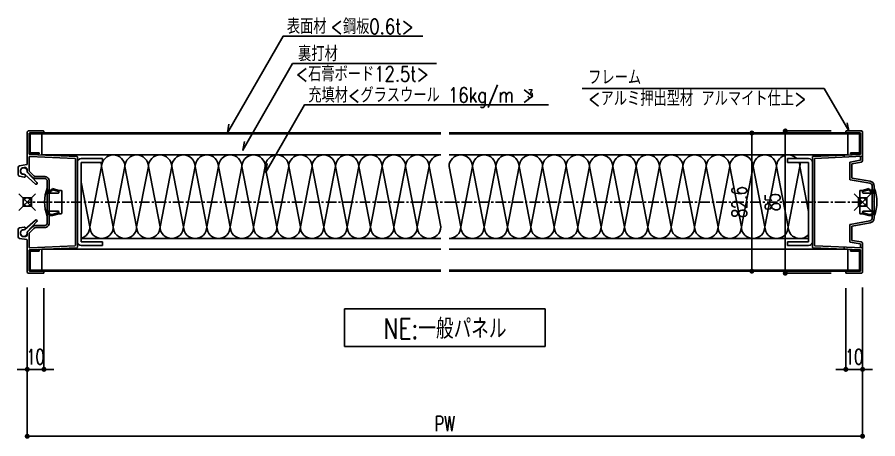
# Model space of a CAD drawing. Extents: x -275225 to 47266, y -41063 to 95295.
# Drawn here: x -228661 to -228146, y -16475 to -16223 of the extents above; entities that cross this region are included whole.
import ezdxf
from ezdxf.enums import TextEntityAlignment as Align

# ---------------------------------------------------------------- set-up
doc = ezdxf.new("R2010")
doc.units = 0
doc.header["$LTSCALE"] = 0.2
doc.header["$PDMODE"] = 99
doc.header["$PDSIZE"] = 5
doc.linetypes.add('CENTER', pattern=[50.8, 31.75, -6.35, 6.35, -6.35])
for name, color, linetype in [('_P18_製品', 4, 'Continuous'), ('_基準', 1, 'CENTER'), ('_文字', 3, 'Continuous'), ('_製品寸法', 9, 'Continuous'), ('樹脂', 6, 'Continuous')]:
    doc.layers.add(name, color=color, linetype=linetype)
doc.layers.add('_ポイント', color=1, linetype='Continuous', plot=False)
doc.styles.add('OKAMURA', font='SIMPLEX.shx', dxfattribs={"width": 0.7, "bigfont": 'BIGFONT.shx'})
doc.dimstyles.new('OKAMURA-003', dxfattribs={"dimscale": 3, "dimtxt": 3, "dimasz": 1, "dimexe": 0, "dimexo": 3, "dimgap": 1, "dimtad": 1, "dimdec": 3, "dimdsep": 46, "dimtxsty": 'OKAMURA', "dimblk1": 'DOT', "dimblk2": 'DOT', "dimsah": 1, "dimcen": 0, "dimclrd": 9, "dimclre": 9, "dimclrt": 3, "dimadec": 0, "dimazin": 0, "dimtfac": 1, "dimtdec": 3, "dimtix": 1, "dimtmove": 2, "dimatfit": 3, "dimldrblk": 'NONE', "dimfxl": 0, "dimtolj": 1, "dimarcsym": 0})

# ---------------------------------------------------------------- blocks, each defined once
blk = doc.blocks.new('_DOT')
at = {"color": 0, "linetype": 'ByBlock'}
blk.add_line((-0.5, 0), (-1, 0), dxfattribs=at)
at = {"color": 0, "linetype": 'ByBlock', "const_width": 0.5}
blk.add_lwpolyline([(-0.25, 0, 1), (0.25, 0, 1)], format="xyb", close=True, dxfattribs=at)
blk = doc.blocks.new('*D1535')
at = {"layer": '_製品寸法', "color": 9, "lineweight": -2, "transparency": 16777216}
for p, q in [((490, -51.5), (490, -100)), ((500, -51.5), (500, -100)), ((487, -100), (484, -100)), ((500, -100), (490, -100)), ((503, -100), (506, -100))]:
    blk.add_line(p, q, dxfattribs=at)
at = {"layer": 'Defpoints', "color": 0, "transparency": 16777216}
for p in [(490, -42.5), (500, -42.5), (490, -100)]:
    blk.add_point(p, dxfattribs=at)
at = {"layer": '_製品寸法', "color": 9, "lineweight": -2, "transparency": 16777216, "xscale": 3, "yscale": 3, "zscale": 3}
blk.add_blockref('_DOT', (490, -100), dxfattribs=at)
at = {"layer": '_製品寸法', "color": 9, "lineweight": -2, "transparency": 16777216, "xscale": 3, "yscale": 3, "zscale": 3, "rotation": 180}
blk.add_blockref('_DOT', (500, -100), dxfattribs=at)
at = {"layer": '_製品寸法', "color": 3, "transparency": 16777216, "insert": (495, -92.5), "char_height": 9, "attachment_point": 5, "style": 'OKAMURA'}
blk.add_mtext('\\A1;10', dxfattribs=at)
blk = doc.blocks.new('_None')
blk = doc.blocks.new('*D1536')
at = {"layer": '_製品寸法', "color": 9, "lineweight": -2, "transparency": 16777216}
for p, q in [((0, -51), (0, -100)), ((10, -51.5), (10, -100)), ((-3, -100), (-6, -100)), ((10, -100), (0, -100)), ((13, -100), (16, -100))]:
    blk.add_line(p, q, dxfattribs=at)
at = {"layer": 'Defpoints', "color": 0, "transparency": 16777216}
for p in [(0, -42), (10, -42.5), (0, -100)]:
    blk.add_point(p, dxfattribs=at)
at = {"layer": '_製品寸法', "color": 9, "lineweight": -2, "transparency": 16777216, "xscale": 3, "yscale": 3, "zscale": 3}
blk.add_blockref('_DOT', (0, -100), dxfattribs=at)
at = {"layer": '_製品寸法', "color": 9, "lineweight": -2, "transparency": 16777216, "xscale": 3, "yscale": 3, "zscale": 3, "rotation": 180}
blk.add_blockref('_DOT', (10, -100), dxfattribs=at)
at = {"layer": '_製品寸法', "color": 3, "transparency": 16777216, "insert": (5, -92.5), "char_height": 9, "attachment_point": 5, "style": 'OKAMURA'}
blk.add_mtext('\\A1;10', dxfattribs=at)
blk = doc.blocks.new('*D1537')
at = {"layer": '_製品寸法', "color": 9, "lineweight": -2, "transparency": 16777216}
for p, q in [((481.3, 42.5), (453.75, 42.5)), ((453.75, 39.5), (453.75, -39.5)), ((481.3, -42.5), (453.75, -42.5))]:
    blk.add_line(p, q, dxfattribs=at)
at = {"layer": 'Defpoints', "color": 0, "transparency": 16777216}
for p in [(490.3, 42.5), (453.75, -42.5), (490.3, -42.5)]:
    blk.add_point(p, dxfattribs=at)
at = {"layer": '_製品寸法', "color": 9, "lineweight": -2, "transparency": 16777216, "xscale": 3, "yscale": 3, "zscale": 3}
for p, rotation in [((453.75, 42.5), 90), ((453.75, -42.5), 270)]:
    blk.add_blockref('_DOT', p, dxfattribs=dict(at, rotation=rotation))
at = {"layer": '_製品寸法', "color": 3, "transparency": 16777216, "insert": (446.25, 0), "char_height": 9, "attachment_point": 5, "rotation": 90, "style": 'OKAMURA'}
blk.add_mtext('\\A1;85', dxfattribs=at)
blk = doc.blocks.new('*D1538')
at = {"layer": '_製品寸法', "color": 9, "lineweight": -2, "transparency": 16777216}
for p, q in [((489.2, 41.3), (433.75, 41.3)), ((433.75, 38.3), (433.75, -38.3)), ((489.2, -41.3), (433.75, -41.3))]:
    blk.add_line(p, q, dxfattribs=at)
at = {"layer": 'Defpoints', "color": 0, "transparency": 16777216}
for p in [(498.2, 41.3), (433.75, -41.3), (498.2, -41.3)]:
    blk.add_point(p, dxfattribs=at)
at = {"layer": '_製品寸法', "color": 9, "lineweight": -2, "transparency": 16777216, "xscale": 3, "yscale": 3, "zscale": 3}
for p, rotation in [((433.75, 41.3), 90), ((433.75, -41.3), 270)]:
    blk.add_blockref('_DOT', p, dxfattribs=dict(at, rotation=rotation))
at = {"layer": '_製品寸法', "color": 3, "transparency": 16777216, "insert": (426.25, 0), "char_height": 9, "attachment_point": 5, "rotation": 90, "style": 'OKAMURA'}
blk.add_mtext('\\A1;82.6', dxfattribs=at)
blk = doc.blocks.new('SS_BASE_NE_826_TRUOC_N')
at = {"layer": '_P18_製品'}
for p, q in [((-499.5, 42.5), (-500, 42)), ((-500, 42), (-500, 22.75)), ((-490.3, 42.5), (-499.5, 42.5)), ((-490.3, 41.3), (-498.5, 41.3)), ((-252.5, 41.3), (-498.2, 41.3)), ((-490, 42.2), (-490, 41.6)), ((-1.8, 41.3), (-247.5, 41.3)), ((-10, 42.2), (-10, 41.6)), ((-0.5, 42.5), (-9.7, 42.5)), ((-9.7, 41.3), (-1.5, 41.3)), ((0, 42), (-0.5, 42.5)), ((0, 42), (0, 24.84)), ((-498.8, 28.8), (-498.8, 41)), ((-498.8, 40.7), (-498.8, 29.4)), ((-498.2, 40.7), (-498.2, 29.4)), ((-252.5, 40.7), (-498.2, 40.7)), ((-491.3, 40.7), (-491.3, 28.2)), ((-1.8, 40.7), (-247.5, 40.7)), ((-8.7, 40.7), (-8.7, 28.2)), ((-1.8, 40.7), (-1.8, 29.4)), ((-1.2, 41), (-1.2, 28.8)), ((-1.2, 40.7), (-1.2, 29.4)), ((-498.8, 18.58), (-498.8, 27)), ((-498.51, 28.5), (-470.29, 27.26)), ((-498.49, 27.3), (-471.49, 26.11)), ((-492.8, 29.4), (-498.2, 29.4)), ((-492.8, 28.8), (-498.2, 28.8)), ((-492.8, 29.4), (-492.8, 28.8)), ((-252.5, 28.2), (-491.3, 28.2)), ((-471.2, 0), (-471.2, 25.81)), ((-470, 0.3), (-470, 26.96)), ((-455, 26), (-467.7, 26)), ((-455, 26), (-455, 23.7)), ((-8.7, 28.2), (-247.5, 28.2)), ((-32.3, 26), (-45, 26)), ((-45, 26), (-45, 23.7)), ((-30, 0.3), (-30, 26.96)), ((-1.49, 28.5), (-29.71, 27.26)), ((-28.8, 0), (-28.8, 25.81)), ((0, 27.36), (-28.51, 26.11)), ((-11, 28.08), (-11, 26.88)), ((-7.2, 29.4), (-7.2, 28.8)), ((-1.8, 29.4), (-7.2, 29.4)), ((-1.8, 28.8), (-7.2, 28.8)), ((-1.2, 27), (-1.2, 25.26)), ((-505.5, 20.69), (-505.5, 16.39)), ((-500.25, 22.46), (-504.67, 21.68)), ((-502.76, 20.49), (-501.76, 20.67)), ((-470, 23.7), (-470, -23.7)), ((-455, 23.7), (-467.7, 23.7)), ((-467.7, 23.7), (-467.7, -23.7)), ((-32.3, 23.7), (-45, 23.7)), ((-32.3, 23.7), (-32.3, -23.7)), ((-30, 23.7), (-30, -23.7)), ((-7.7, 23.61), (-7.7, 13.63)), ((-1.45, 24.96), (-7.45, 23.9)), ((-6.5, 22.6), (-6.5, 14.63)), ((-6.25, 22.89), (-0.83, 23.85)), ((-504, 18.07), (-504, 19.01)), ((-501.62, 16.39), (-502.76, 16.59)), ((-501.36, 16.46), (-495.13, 10.79)), ((-500, 19.19), (-500, 18.08)), ((-494.28, 11.64), (-499.95, 17.87)), ((-499.91, 17.87), (-496.92, 14.88)), ((-496.07, 15.73), (-498.71, 18.37)), ((-504.67, 15.4), (-501.88, 14.91)), ((-489.5, 15.2), (-494.8, 15.2)), ((-494.8, 14), (-489.5, 14)), ((-488, 12.5), (-488, 0.3)), ((-486.8, 0), (-486.8, 12.5)), ((4.31, 11.26), (-7.45, 13.33)), ((4.52, 12.44), (-6.25, 14.34)), ((5.8, 0), (5.8, 9.48)), ((7, 0.3), (7, 9.48)), ((-488, 0.3), (-487.7, 0)), ((-486.8, 0), (-486.8, -12.5)), ((-471.2, 0), (-471.2, -25.81)), ((-470, 0.3), (-470.3, 0)), ((-470, -0.3), (-470.3, 0)), ((-29.7, 0), (-30, 0.3)), ((-29.7, 0), (-30, -0.3)), ((-28.8, 0), (-28.8, -25.81)), ((5.8, 0), (5.8, -9.48)), ((6.7, 0), (7, 0.3)), ((6.7, 0), (7, -0.3)), ((-488, -0.3), (-487.7, 0)), ((-488, -12.5), (-488, -0.3)), ((-470, -0.3), (-470, -26.96)), ((-30, -0.3), (-30, -26.96)), ((7, -0.3), (7, -9.48)), ((-504.67, -15.4), (-501.88, -14.91)), ((-501.36, -16.46), (-495.13, -10.79)), ((-494.28, -11.64), (-499.95, -17.87)), ((-499.91, -17.87), (-496.92, -14.88)), ((-494.8, -14), (-489.5, -14)), ((-489.5, -15.2), (-494.8, -15.2)), ((-7.7, -23.61), (-7.7, -13.63)), ((4.31, -11.26), (-7.45, -13.33)), ((-6.5, -22.6), (-6.5, -14.63)), ((4.52, -12.44), (-6.25, -14.34)), ((-505.5, -20.69), (-505.5, -16.39)), ((-504, -18.07), (-504, -19.01)), ((-501.62, -16.39), (-502.76, -16.59)), ((-502.76, -20.49), (-501.76, -20.67)), ((-500, -19.19), (-500, -18.08)), ((-498.8, -18.58), (-498.8, -27)), ((-496.07, -15.73), (-498.71, -18.37)), ((-500.25, -22.46), (-504.67, -21.68)), ((-500, -42), (-500, -22.75)), ((-455, -23.7), (-467.7, -23.7)), ((-455, -23.7), (-455, -26)), ((-32.3, -23.7), (-45, -23.7)), ((-45, -23.7), (-45, -26)), ((-1.45, -24.96), (-7.45, -23.9)), ((-6.25, -22.89), (-0.83, -23.85)), ((-1.2, -27), (-1.2, -25.26)), ((0, -42), (0, -24.84)), ((-498.8, -28.8), (-498.8, -41)), ((-498.8, -40.7), (-498.8, -29.4)), ((-498.51, -28.5), (-470.29, -27.26)), ((-498.49, -27.3), (-471.49, -26.11)), ((-492.8, -28.8), (-498.2, -28.8)), ((-498.2, -40.7), (-498.2, -29.4)), ((-492.8, -29.4), (-498.2, -29.4)), ((-492.8, -29.4), (-492.8, -28.8)), ((-491.3, -40.7), (-491.3, -28.2)), ((-252.5, -28.2), (-491.3, -28.2)), ((-455, -26), (-467.7, -26)), ((-8.7, -28.2), (-247.5, -28.2)), ((-32.3, -26), (-45, -26)), ((-1.49, -28.5), (-29.71, -27.26)), ((0, -27.36), (-28.51, -26.11)), ((-11, -26.88), (-11, -28.08)), ((-8.7, -40.7), (-8.7, -28.2)), ((-7.2, -29.4), (-7.2, -28.8)), ((-1.8, -28.8), (-7.2, -28.8)), ((-1.8, -29.4), (-7.2, -29.4)), ((-1.8, -40.7), (-1.8, -29.4)), ((-1.2, -41), (-1.2, -28.8)), ((-1.2, -40.7), (-1.2, -29.4)), ((-252.5, -40.7), (-498.2, -40.7)), ((-1.8, -40.7), (-247.5, -40.7)), ((-499.5, -42.5), (-500, -42)), ((-490.3, -42.5), (-499.5, -42.5)), ((-490.3, -41.3), (-498.5, -41.3)), ((-252.5, -41.3), (-498.2, -41.3)), ((-490, -42.2), (-490, -41.6)), ((-1.8, -41.3), (-247.5, -41.3)), ((-10, -42.2), (-10, -41.6)), ((-9.7, -41.3), (-1.5, -41.3)), ((-0.5, -42.5), (-9.7, -42.5)), ((0, -42), (-0.5, -42.5))]:
    blk.add_line(p, q, dxfattribs=at)
at = {"layer": '_P18_製品', "color": 6}
for p, q in [((-455.5, 21.2), (-462.5, -14.8)), ((-455.5, 21.2), (-448.5, -14.8)), ((-441.5, 21.2), (-448.5, -14.8)), ((-441.5, 21.2), (-434.5, -14.8)), ((-427.5, 21.2), (-434.5, -14.8)), ((-427.5, 21.2), (-420.5, -14.8)), ((-413.5, 21.2), (-420.5, -14.8)), ((-413.5, 21.2), (-406.5, -14.8)), ((-399.5, 21.2), (-406.5, -14.8)), ((-399.5, 21.2), (-392.5, -14.8)), ((-385.5, 21.2), (-392.5, -14.8)), ((-385.5, 21.2), (-378.5, -14.8)), ((-371.5, 21.2), (-378.5, -14.8)), ((-371.5, 21.2), (-364.5, -14.8)), ((-357.5, 21.2), (-364.5, -14.8)), ((-357.5, 21.2), (-350.5, -14.8)), ((-343.5, 21.2), (-350.5, -14.8)), ((-343.5, 21.2), (-336.5, -14.8)), ((-329.5, 21.2), (-336.5, -14.8)), ((-329.5, 21.2), (-322.5, -14.8)), ((-315.5, 21.2), (-322.5, -14.8)), ((-315.5, 21.2), (-308.5, -14.8)), ((-301.5, 21.2), (-308.5, -14.8)), ((-301.5, 21.2), (-294.5, -14.8)), ((-287.5, 21.2), (-294.5, -14.8)), ((-287.5, 21.2), (-280.5, -14.8)), ((-273.5, 21.2), (-280.5, -14.8)), ((-273.5, 21.2), (-266.5, -14.8)), ((-259.5, 21.2), (-266.5, -14.8)), ((-259.5, 21.2), (-252.5, -14.8)), ((-247.5, 21.2), (-240.5, -14.8)), ((-233.5, 21.2), (-240.5, -14.8)), ((-233.5, 21.2), (-226.5, -14.8)), ((-219.5, 21.2), (-226.5, -14.8)), ((-219.5, 21.2), (-212.5, -14.8)), ((-205.5, 21.2), (-212.5, -14.8)), ((-205.5, 21.2), (-198.5, -14.8)), ((-191.5, 21.2), (-198.5, -14.8)), ((-191.5, 21.2), (-184.5, -14.8)), ((-177.5, 21.2), (-184.5, -14.8)), ((-177.5, 21.2), (-170.5, -14.8)), ((-163.5, 21.2), (-170.5, -14.8)), ((-163.5, 21.2), (-156.5, -14.8)), ((-149.5, 21.2), (-156.5, -14.8)), ((-149.5, 21.2), (-142.5, -14.8)), ((-135.5, 21.2), (-142.5, -14.8)), ((-135.5, 21.2), (-128.5, -14.8)), ((-121.5, 21.2), (-128.5, -14.8)), ((-121.5, 21.2), (-114.5, -14.8)), ((-107.5, 21.2), (-114.5, -14.8)), ((-107.5, 21.2), (-100.5, -14.8)), ((-93.5, 21.2), (-100.5, -14.8)), ((-93.5, 21.2), (-86.5, -14.8)), ((-79.5, 21.2), (-86.5, -14.8)), ((-79.5, 21.2), (-72.5, -14.8)), ((-65.5, 21.2), (-72.5, -14.8)), ((-65.5, 21.2), (-58.5, -14.8)), ((-51.5, 21.2), (-58.5, -14.8)), ((-51.5, 21.2), (-44.5, -14.8)), ((-37.5, 21.2), (-44.5, -14.8)), ((-37.5, 21.2), (-32.3, -5.54)), ((-467.7, 11.94), (-462.5, -14.8)), ((-252.5, -21.8), (-467.7, -21.8)), ((-32.3, -21.8), (-247.5, -21.8))]:
    blk.add_line(p, q, dxfattribs=at)
at = {"layer": '_P18_製品'}
for centre, radius, start, end in [((-498.5, 41), 0.3, 89.9986, 180.0005), ((-498.2, 40.7), 0.6, 89.9994, 180.0003), ((-490.3, 42.2), 0.3, 359.9955, 90.0029), ((-490.3, 41.6), 0.3, 269.9991, 0.0048), ((-9.7, 42.2), 0.3, 90.0115, 180.0022), ((-9.7, 41.6), 0.3, 179.9956, 270.0009), ((-1.8, 40.7), 0.6, 359.9995, 90.0011), ((-1.5, 41), 0.3, 359.9997, 90.0011), ((-498.2, 29.4), 0.6, 180, 270), ((-498.5, 28.8), 0.3, 180, 267.492), ((-498.5, 27), 0.3, 87.492, 180), ((-471.5, 25.81), 0.3, 0, 87.492), ((-470.3, 26.96), 0.3, 359.9999, 87.492), ((-467.7, 23.7), 2.3, 90, 180), ((-32.3, 23.7), 2.3, 0, 90), ((-29.7, 26.96), 0.3, 92.508, 180.0001), ((-28.5, 25.81), 0.3, 92.508, 180), ((-1.8, 29.4), 0.6, 270, 0), ((-1.5, 27), 0.3, 0.0001, 92.508), ((-1.5, 28.8), 0.3, 272.508, 0.0002), ((-504.5, 20.69), 1, 100.0106, 179.9729), ((-501.5, 19.19), 1.5, 0, 100.0007), ((-500.3, 22.75), 0.3, 280.0008, 359.9977), ((-7.4, 23.61), 0.3, 100.0001, 180), ((-6.2, 22.6), 0.3, 100.0064, 179.9921), ((-1.5, 25.26), 0.3, 280.0001, 0.0001), ((-1, 24.84), 1, 279.9986, 0.0028), ((-504.5, 16.39), 1, 180.0271, 259.9891), ((-502.06, 18.57), 2, 351.6294, 278.3706), ((-502.5, 19.01), 1.5, 100.0007, 180), ((-502.5, 18.07), 1.5, 180, 260.0001), ((-501.75, 15.65), 0.75, 259.9998, 80.0001), ((-499.7, 18.08), 0.3, 180, 224.9999), ((-498.5, 18.58), 0.3, 180, 225.0004), ((-494.8, 17), 1.8, 224.9999, 270.0002), ((-494.8, 17), 3, 224.9999, 270.0002), ((-494.71, 11.22), 0.6, 225, 45), ((-489.5, 12.5), 2.7, 0, 90.0002), ((-489.5, 12.5), 1.5, 0, 90.0002), ((-7.4, 13.63), 0.3, 180, 259.9999), ((-6.2, 14.63), 0.3, 180.0003, 259.9965), ((4, 9.48), 1.8, 0, 80), ((4, 9.48), 3, 0, 80), ((4, -9.48), 1.8, 280, 360), ((4, -9.48), 3, 280, 360), ((-504.5, -16.39), 1, 100.0109, 179.9729), ((-501.75, -15.65), 0.75, 279.9999, 100.0002), ((-494.8, -17), 3, 89.9998, 135.0001), ((-494.8, -17), 1.8, 89.9998, 135.0001), ((-494.71, -11.22), 0.6, 314.9995, 134.9995), ((-489.5, -12.5), 1.5, 269.9998, 0), ((-489.5, -12.5), 2.7, 269.9998, 0), ((-7.4, -13.63), 0.3, 100.0001, 180), ((-6.2, -14.63), 0.3, 100.0035, 179.9997), ((-502.06, -18.57), 2, 81.6288, 8.3701), ((-502.5, -18.07), 1.5, 99.9999, 180), ((-502.5, -19.01), 1.5, 180, 259.9993), ((-501.5, -19.19), 1.5, 259.9993, 0), ((-499.7, -18.08), 0.3, 135.0001, 180), ((-498.5, -18.58), 0.3, 134.9996, 180), ((-504.5, -20.69), 1, 180.0271, 259.9894), ((-500.3, -22.75), 0.3, 0.0023, 79.9992), ((-467.7, -23.7), 2.3, 180, 270), ((-32.3, -23.7), 2.3, 270, 0), ((-7.4, -23.61), 0.3, 180, 259.9999), ((-6.2, -22.6), 0.3, 180.0079, 259.9936), ((-1.5, -25.26), 0.3, 359.9999, 79.9999), ((-1, -24.84), 1, 359.9972, 80.0014), ((-498.5, -27), 0.3, 180, 272.508), ((-498.5, -28.8), 0.3, 92.508, 180), ((-498.2, -29.4), 0.6, 90, 180), ((-471.5, -25.81), 0.3, 272.508, 0), ((-470.3, -26.96), 0.3, 272.508, 0.0001), ((-29.7, -26.96), 0.3, 179.9999, 267.492), ((-28.5, -25.81), 0.3, 180, 267.492), ((-1.8, -29.4), 0.6, 0, 90), ((-1.5, -27), 0.3, 267.492, 359.9999), ((-1.5, -28.8), 0.3, 359.9998, 87.492), ((-498.2, -40.7), 0.6, 180.0044, 269.9894), ((-498.5, -41), 0.3, 179.9995, 270.0014), ((-1.8, -40.7), 0.6, 270.0101, 359.9958), ((-1.5, -41), 0.3, 269.9989, 0.0003), ((-490.3, -41.6), 0.3, 359.9952, 90.0009), ((-490.3, -42.2), 0.3, 269.9971, 0.0045), ((-9.7, -41.6), 0.3, 89.9991, 180.0044), ((-9.7, -42.2), 0.3, 179.9978, 269.9885)]:
    blk.add_arc(centre, radius, start, end, dxfattribs=at)
at = {"layer": '_P18_製品', "color": 6}
for centre, start, end in [((-448.5, 21.2), 0, 180), ((-434.5, 21.2), 0, 180), ((-420.5, 21.2), 0, 180), ((-406.5, 21.2), 0, 180), ((-392.5, 21.2), 0, 180), ((-378.5, 21.2), 0, 180), ((-364.5, 21.2), 0, 180), ((-350.5, 21.2), 0, 180), ((-336.5, 21.2), 0, 180), ((-322.5, 21.2), 0, 180), ((-308.5, 21.2), 0, 180), ((-294.5, 21.2), 0, 180), ((-280.5, 21.2), 0, 180), ((-266.5, 21.2), 0, 180), ((-252.5, 21.2), 90, 180), ((-240.5, 21.2), 0, 180), ((-226.5, 21.2), 0, 180), ((-212.5, 21.2), 0, 180), ((-198.5, 21.2), 0, 180), ((-184.5, 21.2), 0, 180), ((-170.5, 21.2), 0, 180), ((-156.5, 21.2), 0, 180), ((-142.5, 21.2), 0, 180), ((-128.5, 21.2), 0, 180), ((-114.5, 21.2), 0, 180), ((-100.5, 21.2), 0, 180), ((-86.5, 21.2), 0, 180), ((-72.5, 21.2), 0, 180), ((-58.5, 21.2), 0, 180), ((-44.5, 21.2), 43.2918, 180), ((-462.5, 21.2), 0, 20.9248), ((-44.5, 21.2), 0, 20.9248), ((-30.5, 21.2), 159.0752, 180), ((-469.5, -14.8), 284.9008, 0), ((-455.5, -14.8), 180, 0), ((-441.5, -14.8), 180, 0), ((-427.5, -14.8), 180, 0), ((-413.5, -14.8), 180, 0), ((-399.5, -14.8), 180, 0), ((-385.5, -14.8), 180, 0), ((-371.5, -14.8), 180, 0), ((-357.5, -14.8), 180, 0), ((-343.5, -14.8), 180, 0), ((-329.5, -14.8), 180, 0), ((-315.5, -14.8), 180, 0), ((-301.5, -14.8), 180, 0), ((-287.5, -14.8), 180, 0), ((-273.5, -14.8), 180, 0), ((-259.5, -14.8), 180, 0), ((-247.5, -14.8), 270, 0), ((-233.5, -14.8), 180, 0), ((-219.5, -14.8), 180, 0), ((-205.5, -14.8), 180, 0), ((-191.5, -14.8), 180, 0), ((-177.5, -14.8), 180, 0), ((-163.5, -14.8), 180, 0), ((-149.5, -14.8), 180, 0), ((-135.5, -14.8), 180, 0), ((-121.5, -14.8), 180, 0), ((-107.5, -14.8), 180, 0), ((-93.5, -14.8), 180, 0), ((-79.5, -14.8), 180, 0), ((-65.5, -14.8), 180, 0), ((-51.5, -14.8), 180, 0), ((-37.5, -14.8), 180, 317.9756)]:
    blk.add_arc(centre, 7, start, end, dxfattribs=at)
at = {"layer": '_ポイント'}
for p in [(-500, 0), (0, 0)]:
    blk.add_point(p, dxfattribs=at)
at = {"layer": '_基準'}
blk.add_line((0, 0), (-500, 0), dxfattribs=at)
at = {"layer": '樹脂'}
for p, q in [((-488, -8.35), (-488, 8.35)), ((-481.5, 5.41), (-488, 5.41)), ((-485.6, 7.09), (-487.5, 7.09)), ((-487.5, 7.09), (-487.5, 5.41)), ((-485.6, 6.36), (-487.5, 6.36)), ((-484.8, 7.59), (-485.6, 7.59)), ((-485.6, 7.59), (-485.6, 7.09)), ((-485.6, 6.36), (-485.6, 7.09)), ((-484.8, 6.86), (-485.6, 6.86)), ((-484.8, 8.09), (-484.8, 7.59)), ((-481, 7), (-484.8, 8.09)), ((-484.8, 7.59), (-484.8, 6.86)), ((-481, 6.27), (-484.8, 7.36)), ((-479.8, 7), (-481, 7)), ((-481, 6.27), (-481, 7)), ((-481, 5.91), (-481, 6.27)), ((-479.3, -6.5), (-479.3, 6.5)), ((-1.7, -6.5), (-1.7, 6.5)), ((-1.2, 7), (0, 7)), ((0, 7), (3.8, 8.09)), ((0, 6.27), (3.8, 7.36)), ((0, 6.27), (0, 7)), ((0, 5.91), (0, 6.27)), ((0.5, 5.41), (7, 5.41)), ((3.8, 8.09), (3.8, 7.59)), ((3.8, 7.59), (4.6, 7.59)), ((3.8, 7.59), (3.8, 6.86)), ((3.8, 6.86), (4.6, 6.86)), ((4.6, 7.59), (4.6, 7.09)), ((4.6, 7.09), (6.5, 7.09)), ((4.6, 6.36), (4.6, 7.09)), ((4.6, 6.36), (6.5, 6.36)), ((6.5, 7.09), (6.5, 5.41)), ((7, -8.35), (7, 8.35)), ((-488, -5.41), (-481.5, -5.41)), ((-487.5, -7.09), (-487.5, -5.41)), ((-487.2, -6.36), (-487.5, -6.36)), ((-487.2, -7.09), (-487.5, -7.09)), ((-487.2, -7.09), (-487.2, -6.36)), ((-486.4, -6.86), (-487.2, -6.86)), ((-487.2, -7.59), (-487.2, -7.09)), ((-486.4, -7.59), (-487.2, -7.59)), ((-486.4, -7.59), (-486.4, -6.86)), ((-484.8, -7.36), (-486.4, -7.36)), ((-486.4, -8.09), (-486.4, -7.59)), ((-484.8, -8.09), (-486.4, -8.09)), ((-484.8, -7.36), (-481, -6.27)), ((-484.8, -8.09), (-481, -7)), ((-481, -5.91), (-481, -6.27)), ((-481, -6.27), (-481, -7)), ((-481, -7), (-479.8, -7)), ((0, -7), (-1.2, -7)), ((0, -5.91), (0, -6.27)), ((0, -6.27), (0, -7)), ((3.8, -7.36), (0, -6.27)), ((3.8, -8.09), (0, -7)), ((7, -5.41), (0.5, -5.41)), ((3.8, -7.36), (5.4, -7.36)), ((3.8, -8.09), (5.4, -8.09)), ((5.4, -7.59), (5.4, -6.86)), ((5.4, -6.86), (6.2, -6.86)), ((5.4, -7.59), (6.2, -7.59)), ((5.4, -8.09), (5.4, -7.59)), ((6.2, -7.09), (6.2, -6.36)), ((6.2, -6.36), (6.5, -6.36)), ((6.2, -7.09), (6.5, -7.09)), ((6.2, -7.59), (6.2, -7.09)), ((6.5, -7.09), (6.5, -5.41))]:
    blk.add_line(p, q, dxfattribs=at)
for centre, radius, start, end in [((-467.01, 0), 22.59, 158.3053, 201.6947), ((-481.5, 5.91), 0.5, 270, 0), ((-479.8, 6.5), 0.5, 0, 90), ((-1.2, 6.5), 0.5, 90, 180), ((0.5, 5.91), 0.5, 180, 270), ((-13.99, 0), 22.59, 338.3053, 21.6947), ((-481.5, -5.91), 0.5, 0, 90), ((-479.8, -6.5), 0.5, 270, 0), ((-1.2, -6.5), 0.5, 180, 270), ((0.5, -5.91), 0.5, 90, 180)]:
    blk.add_arc(centre, radius, start, end, dxfattribs=at)
blk = doc.blocks.new('*D1539')
at = {"layer": '_製品寸法', "color": 9, "lineweight": -2, "transparency": 16777216}
for p, q in [((0, -51), (0, -140)), ((500, -51), (500, -140)), ((3, -140), (497, -140))]:
    blk.add_line(p, q, dxfattribs=at)
at = {"layer": 'Defpoints', "color": 0, "transparency": 16777216}
for p in [(0, -42), (500, -42), (500, -140)]:
    blk.add_point(p, dxfattribs=at)
at = {"layer": '_製品寸法', "color": 9, "lineweight": -2, "transparency": 16777216, "xscale": 3, "yscale": 3, "zscale": 3, "rotation": 180}
blk.add_blockref('_DOT', (0, -140), dxfattribs=at)
at = {"layer": '_製品寸法', "color": 9, "lineweight": -2, "transparency": 16777216, "xscale": 3, "yscale": 3, "zscale": 3}
blk.add_blockref('_DOT', (500, -140), dxfattribs=at)
at = {"layer": '_製品寸法', "color": 3, "transparency": 16777216, "insert": (250, -132.5), "char_height": 9, "attachment_point": 5, "style": 'OKAMURA'}
blk.add_mtext('\\A1;PW', dxfattribs=at)
blk = doc.blocks.new('*U1534')
at = {"layer": '_文字', "color": 9}
for points in [[(120.7451, 46.5395), (119.8212, 41.3), (153.109, 99.15), (236.7044, 99.15)], [(130.0089, 36.2389), (129.085, 30.9994), (158.8773, 82.7999), (245.0622, 82.7999)], [(490.7883, 47.451), (491.7123, 42.5), (476.9969, 67.8344), (332.0774, 67.8344)], [(143.6749, 23.0816), (142.751, 17.8421), (165.9628, 58.0456), (312.1018, 58.0456)]]:
    blk.add_lwpolyline(points, dxfattribs=at)
at = {"layer": '_文字'}
blk.add_lwpolyline([(310.0011, -86.3266), (310.0011, -63.8266), (190.0011, -63.8266), (190.0011, -86.3266)], close=True, dxfattribs=at)
blk.add_lwpolyline([(310.0011, -86.3266), (310.0011, -63.8266), (190.0011, -63.8266), (190.0011, -86.3266)], close=True, dxfattribs=at)
blk.add_blockref('SS_BASE_NE_826_TRUOC_N', (500, 0))
at = {"layer": '_文字', "style": 'OKAMURA', "width": 0.8}
for s, height, p in [('表面材 ', 9, (155.4222, 100.5651)), ('<鋼板0.6t> ', 9, (181.5733, 100.4515)), ('裏打材 ', 9, (162.1158, 84.1872)), ('<石膏ボード12.5t> ', 9, (160.7279, 72.1144)), ('フレーム', 9, (335.7876, 70.0783)), ('充填材<グラスウール 16kg/m > ', 9, (168.2482, 59.4607)), ('3', 5, (299.4211, 62.2719)), ('<アルミ押出型材 アルマイト仕上> ', 9, (335.7876, 57.4242))]:
    blk.add_text(s, height=height, dxfattribs=at).set_placement(p)
blk.add_text('NE:一般パネル', height=12, dxfattribs=at).set_placement((250.0011, -75.0766), align=Align.MIDDLE)
blk.add_text('NE:一般パネル', height=12, dxfattribs=at).set_placement((250.0011, -75.0766), align=Align.MIDDLE)
at = {"layer": '_製品寸法'}
for base, p1, p2, angle, picture, middle in [((433.7492, -41.2999), (498.2, 41.3), (498.2, -41.2999), 90, '*D1538', (426.2492, 0)), ((453.7492, -42.5), (490.3, 42.5), (490.3, -42.5), 90, '*D1537', (446.2492, 0)), ((0, -100), (10, -42.5), (0, -42), 180, '*D1536', (5, -92.5)), ((490, -100), (500, -42.5), (490, -42.5), 180, '*D1535', (495, -92.5))]:
    dim = blk.add_linear_dim(base=base, p1=p1, p2=p2, angle=angle, dimstyle='OKAMURA-003', dxfattribs=at)
    dim.commit()
    dim.dimension.update_dxf_attribs({"geometry": picture, "text_midpoint": middle})
dim = blk.add_linear_dim(base=(500, -140), p1=(0, -42), p2=(500, -42), text='PW', dimstyle='OKAMURA-003', dxfattribs=at)
dim.commit()
dim.dimension.update_dxf_attribs({"geometry": '*D1539', "text_midpoint": (250, -132.5)})

msp = doc.modelspace()

# ---------------------------------------------------------------- block references
msp.add_blockref('*U1534', (-228655.38, -16333.98))

doc.saveas('drawing.dxf')
